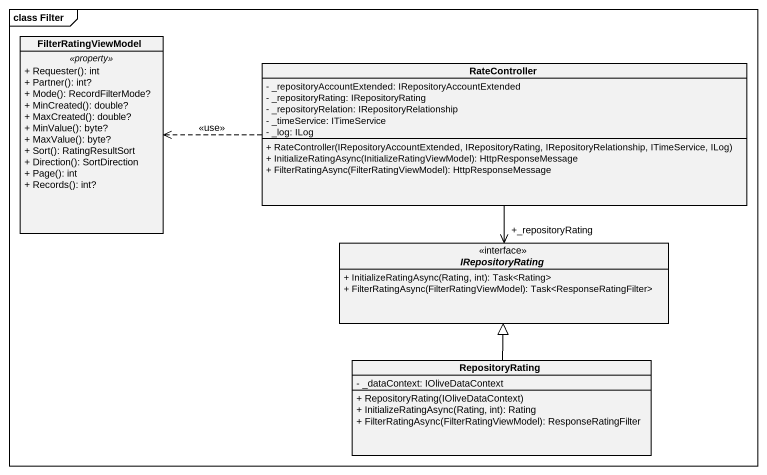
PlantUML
@startuml
mainframe class Filter
hide circle
hide empty members
skinparam classAttributeIconSize 0
class FilterRatingViewModel {
  .. <<property>> ..
  + Requester(): int
  + Partner(): int?
  + Mode(): RecordFilterMode?
  + MinCreated(): double?
  + MaxCreated(): double?
  + MinValue(): byte?
  + MaxValue(): byte?
  + Sort(): RatingResultSort
  + Direction(): SortDirection
  + Page(): int
  + Records(): int?
}
class RateController {
  - _repositoryAccountExtended: IRepositoryAccountExtended
  - _repositoryRating: IRepositoryRating
  - _repositoryRelation: IRepositoryRelationship
  - _timeService: ITimeService
  - _log: ILog
  + RateController(IRepositoryAccountExtended, IRepositoryRating, IRepositoryRelationship, ITimeService, ILog)
  + InitializeRatingAsync(InitializeRatingViewModel): HttpResponseMessage
  + FilterRatingAsync(FilterRatingViewModel): HttpResponseMessage
}
interface IRepositoryRating {
  + InitializeRatingAsync(Rating, int): Task<Rating>
  + FilterRatingAsync(FilterRatingViewModel): Task<ResponseRatingFilter>
}
class RepositoryRating {
  - _dataContext: IOliveDataContext
  + RepositoryRating(IOliveDataContext)
  + InitializeRatingAsync(Rating, int): Rating
  + FilterRatingAsync(FilterRatingViewModel): ResponseRatingFilter
}
RateController .left.> FilterRatingViewModel : <<use>>
RateController --> "+_repositoryRating" IRepositoryRating
RepositoryRating -up-|> IRepositoryRating
@enduml
